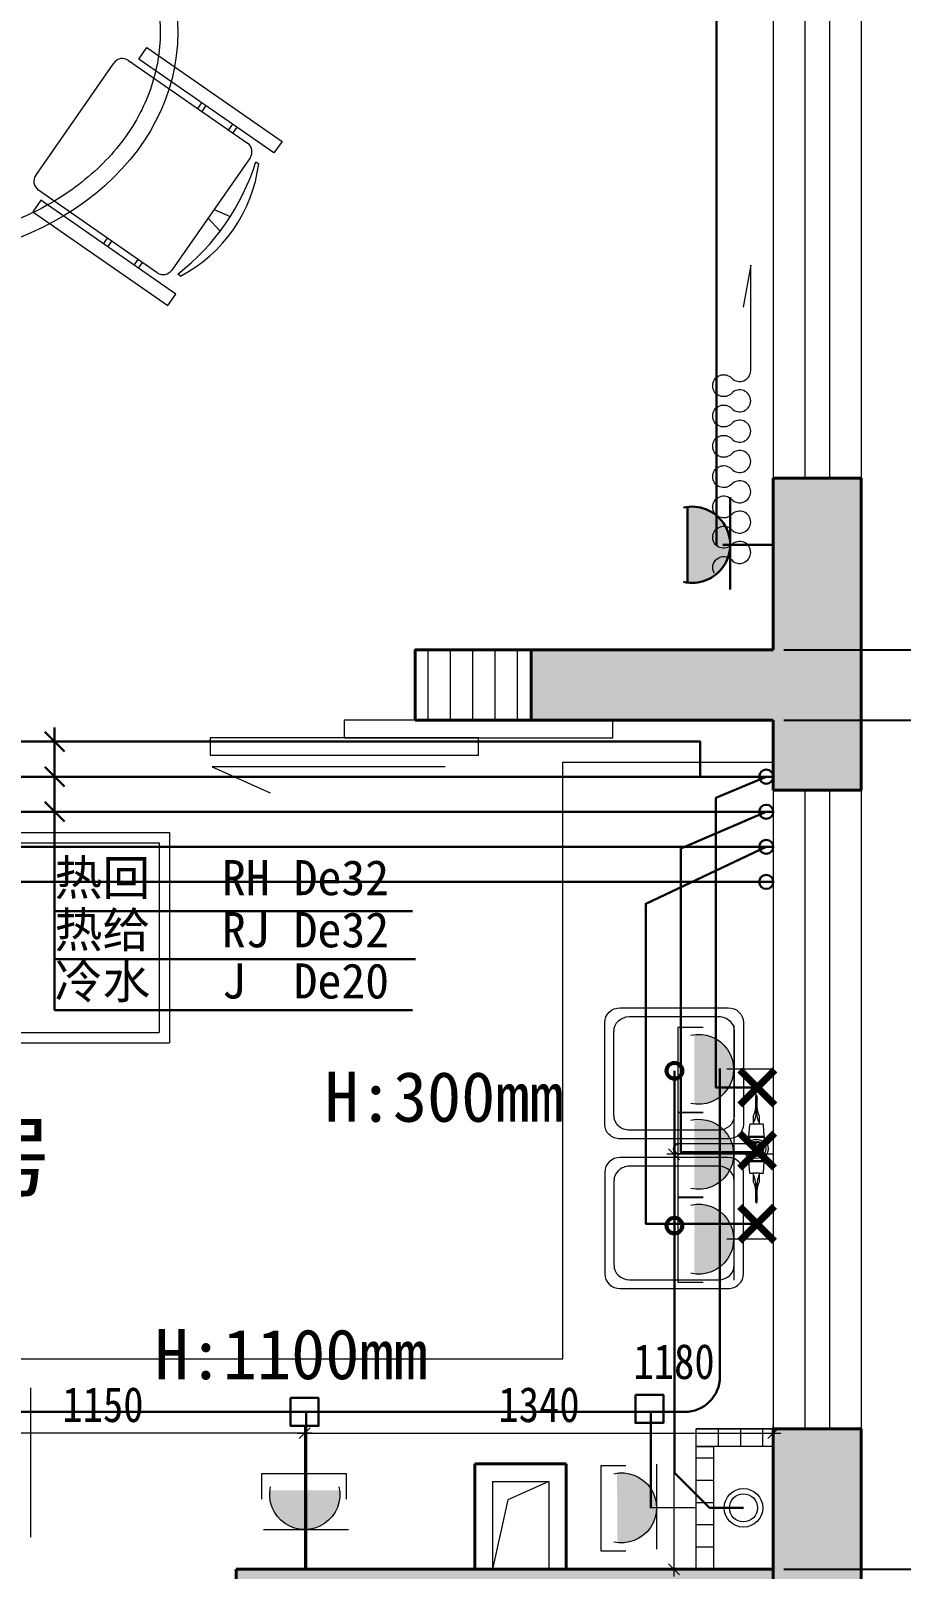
# Model space of a CAD drawing. Header units: millimetres. Extents: x -64529 to 3079702, y -28926 to 77119.
# Drawn here: x -19876 to -17396, y 4232 to 8616 of the extents above; entities that cross this region are included whole.
import ezdxf

# ---------------------------------------------------------------- set-up
doc = ezdxf.new("R2010")
doc.units = ezdxf.units.MM
doc.header["$LTSCALE"] = 10
doc.layers.get('0').update_dxf_attribs({"color": 255})
doc.layers.get('Defpoints').update_dxf_attribs({"color": 255})
for name, color, linetype, lineweight in [('1强弱电插座尺寸', 5, 'Continuous', 0), ('1强电插座布线图', 1, 'Continuous', 30), ('1强电插座布置图', 1, 'Continuous', 30), ('1排水布置图', 1, 'Continuous', 30), ('1浅浅', 251, 'Continuous', 20), ('1给水布置图', 4, 'Continuous', 30), ('1给水平面布置图', 4, 'Continuous', 13), ('图框', 255, 'Continuous', 0), ('标注', 250, 'Continuous', 0)]:
    doc.layers.add(name, color=color, linetype=linetype, lineweight=lineweight)
doc.styles.get("Standard").update_dxf_attribs({"font": ''})
doc.styles.add('夏建东', font='', dxfattribs={"width": 0.85})
doc.styles.add('宋体', font='', dxfattribs={"height": 2.5})
doc.styles.add('黑体', font='simhei.ttf', dxfattribs={"width": 0.7})
doc.styles.get('Standard').set_extended_font_data('SimSun')
doc.styles.get('夏建东').set_extended_font_data('SimSun')
doc.styles.get('宋体').set_extended_font_data('SimSun')
doc.dimstyles.new('CCD_DIM_30', dxfattribs={"dimscale": 30, "dimtxt": 4.5, "dimasz": 1, "dimexe": 1.5, "dimexo": 0.5, "dimgap": 0.6, "dimtad": 1, "dimdec": 0, "dimrnd": 5, "dimdsep": 46, "dimtxsty": '黑体', "dimblk": 'CCD_Dimension_Tick', "dimcen": 0.125, "dimclrd": 44, "dimclre": 44, "dimclrt": 50, "dimadec": 0, "dimazin": 0, "dimtfac": 1, "dimtdec": 0, "dimtix": 1, "dimtmove": 1, "dimatfit": 3, "dimldrblk": 'CCD_Leader_Dot', "dimfxl": 3, "dimfxlon": 1, "dimtvp": 1, "dimtolj": 1, "dimtzin": 0, "dimarcsym": 0})
doc.dimstyles.new('g', dxfattribs={"dimtxt": 100, "dimasz": 31, "dimexe": 21, "dimexo": 30, "dimgap": 31, "dimtad": 1, "dimtih": 1, "dimtoh": 1, "dimdec": 0, "dimrnd": 10, "dimdsep": 46, "dimtxsty": '夏建东', "dimblk": 'OBLIQUE', "dimcen": 2.5, "dimdle": 21, "dimclrd": 5, "dimclre": 5, "dimclrt": 5, "dimadec": 0, "dimazin": 0, "dimtfac": 1, "dimtdec": 0, "dimtmove": 2, "dimatfit": 3, "dimldrblk": 'DOT', "dimfxl": 300, "dimlwd": -1, "dimlwe": -1, "dimarcsym": 1})
doc.dimstyles.new('副本 外标注', dxfattribs={"dimtxt": 140, "dimasz": 60, "dimexe": 30, "dimexo": 30, "dimgap": 80, "dimtad": 1, "dimtoh": 1, "dimdec": 0, "dimtxsty": 'Standard', "dimblk": 'OBLIQUE', "dimcen": 2.5, "dimdle": 60, "dimclrd": 250, "dimclre": 250, "dimclrt": 44, "dimadec": 0, "dimazin": 0, "dimtfac": 1, "dimtdec": 0, "dimtix": 1, "dimtmove": 0, "dimatfit": 3, "dimldrblk": 'DOTSMALL', "dimfxl": 1, "dimtfill": 1, "dimarcsym": 0})

# ---------------------------------------------------------------- blocks, each defined once
blk = doc.blocks.new('热水')
at = {"layer": '图框', "color": 1, "lineweight": 0, "const_width": 40, "elevation": 5661.9}
for points in [[(228689.2, 195326.7), (228490.4, 195525.6)], [(228689.2, 195525.6), (228490.4, 195326.7)]]:
    blk.add_lwpolyline(points, dxfattribs=at)
blk = doc.blocks.new('冷水')
at = {"layer": '图框', "color": 4, "lineweight": 0, "const_width": 40, "elevation": 5661.9}
for points in [[(228130.8, 195325.4), (228329.7, 195524.3)], [(228329.7, 195325.4), (228130.8, 195524.3)]]:
    blk.add_lwpolyline(points, dxfattribs=at)
blk = doc.blocks.new('_Oblique')
at = {"color": 0, "linetype": 'ByBlock', "lineweight": -2}
blk.add_line((-0.5, -0.5), (0.5, 0.5), dxfattribs=at)
blk = doc.blocks.new('*D591')
at = {"layer": '1浅浅', "color": 250, "lineweight": -2, "transparency": 16777216}
for p, q in [((-15825.8, 2571.5), (-15825.8, 17421.5)), ((-16995.8, 17361.5), (-15795.8, 17361.5)), ((-17730, 2631.5), (-15795.8, 2631.5))]:
    blk.add_line(p, q, dxfattribs=at)
at = {"layer": 'Defpoints', "color": 0, "lineweight": 30, "transparency": 16777216}
for p in [(-17025.8, 17361.5), (-15825.8, 17361.5), (-17760, 2631.5)]:
    blk.add_point(p, dxfattribs=at)
at = {"layer": '1浅浅', "color": 250, "lineweight": -2, "transparency": 16777216, "xscale": 60, "yscale": 60, "zscale": 60}
for p, rotation in [((-15825.8, 17361.5), 90), ((-15825.8, 2631.5), 270)]:
    blk.add_blockref('_Oblique', p, dxfattribs=dict(at, rotation=rotation))
at = {"layer": '1浅浅', "color": 44, "transparency": 16777216, "insert": (-15975.8, 9996.5), "char_height": 140, "attachment_point": 5, "rotation": 90, "bg_fill": 3, "box_fill_scale": 1.1, "bg_fill_color": 256, "bg_fill_true_color": 13158600, "bg_fill_transparency": 3955916}
blk.add_mtext('14730', dxfattribs=at)
blk = doc.blocks.new('_DotSmall')
at = {"color": 0, "linetype": 'ByBlock', "const_width": 0.5}
blk.add_lwpolyline([(-0.0625, 0, 1), (0.0625, 0, 1)], format="xyb", close=True, dxfattribs=at)
blk = doc.blocks.new('*D640')
at = {"layer": '1浅浅', "color": 250, "lineweight": -2, "transparency": 16777216}
for p, q in [((-16275.8, 6851.5), (-16275.8, 6911.5)), ((-17730, 6851.5), (-16245.8, 6851.5)), ((-16275.8, 6851.5), (-16275.8, 6651.5)), ((-17730, 6651.5), (-16245.8, 6651.5)), ((-16275.8, 6651.5), (-16275.8, 6591.5))]:
    blk.add_line(p, q, dxfattribs=at)
at = {"layer": 'Defpoints', "color": 0, "lineweight": 30, "transparency": 16777216}
for p in [(-17760, 6851.5), (-17760, 6651.5), (-16275.8, 6651.5)]:
    blk.add_point(p, dxfattribs=at)
at = {"layer": '1浅浅', "color": 250, "lineweight": -2, "transparency": 16777216, "xscale": 60, "yscale": 60, "zscale": 60}
for p, rotation in [((-16275.8, 6851.5), 270), ((-16275.8, 6651.5), 90)]:
    blk.add_blockref('_Oblique', p, dxfattribs=dict(at, rotation=rotation))
at = {"layer": '1浅浅', "color": 44, "transparency": 16777216, "insert": (-16425.8, 6751.5), "char_height": 140, "attachment_point": 5, "rotation": 90, "bg_fill": 3, "box_fill_scale": 1.1, "bg_fill_color": 256, "bg_fill_true_color": 13158600, "bg_fill_transparency": 10813388}
blk.add_mtext('200', dxfattribs=at)
blk = doc.blocks.new('*D641')
at = {"layer": '1浅浅', "color": 250, "lineweight": -2, "transparency": 16777216}
for p, q in [((-16275.8, 4231.5), (-16275.8, 4291.5)), ((-17730, 4231.5), (-16245.8, 4231.5)), ((-16275.8, 4231.5), (-16275.8, 3981.5)), ((-17730, 3981.5), (-16245.8, 3981.5)), ((-16275.8, 3981.5), (-16275.8, 3921.5))]:
    blk.add_line(p, q, dxfattribs=at)
at = {"layer": 'Defpoints', "color": 0, "lineweight": 30, "transparency": 16777216}
for p in [(-17760, 4231.5), (-17760, 3981.5), (-16275.8, 3981.5)]:
    blk.add_point(p, dxfattribs=at)
at = {"layer": '1浅浅', "color": 250, "lineweight": -2, "transparency": 16777216, "xscale": 60, "yscale": 60, "zscale": 60}
for p, rotation in [((-16275.8, 4231.5), 270), ((-16275.8, 3981.5), 90)]:
    blk.add_blockref('_Oblique', p, dxfattribs=dict(at, rotation=rotation))
at = {"layer": '1浅浅', "color": 44, "transparency": 16777216, "insert": (-16425.8, 4106.5), "char_height": 140, "attachment_point": 5, "rotation": 90, "bg_fill": 3, "box_fill_scale": 1.1, "bg_fill_color": 256, "bg_fill_true_color": 13158600, "bg_fill_transparency": 16437992}
blk.add_mtext('250', dxfattribs=at)
blk = doc.blocks.new('20180505.12473001')
at = {"layer": '标注', "linetype": 'ByBlock'}
h = blk.add_hatch(color=1, dxfattribs=at)
edge = h.paths.add_edge_path()
edge.add_ellipse((212.8, 124.7), major_axis=(0, 99.8), ratio=1, start_angle=-6.9343, end_angle=186.9801, ccw=False)
edge.add_line((224.9, 223.7), (224.9, 25.6))
at = {"layer": '标注', "color": 1}
for p, q in [((112.7, 0, 0), (112.7, 242, 0)), ((0, 124.7, 0), (132.1, 124.7, 0))]:
    blk.add_line(p, q, dxfattribs=at)
at = {"layer": '标注', "color": 1, "elevation": 0}
blk.add_lwpolyline([(200, 5.4), (271.6, 5.4), (271.6, 247.6), (200, 247.6)], dxfattribs=at)
at = {"layer": '标注', "color": 1, "extrusion": (0, 0, -1)}
blk.add_ellipse((212.8, 124.7, 0), major_axis=(0, 99.8), ratio=1, start_param=2.918756, end_param=6.505223, dxfattribs=at)
blk = doc.blocks.new('CCD_Dimension_Tick')
at = {"color": 0, "linetype": 'ByBlock'}
for p, q in [((-1.09, 0), (0, 0)), ((0, 0), (1.09, 0))]:
    blk.add_line(p, q, dxfattribs=at)
at = {"color": 0, "linetype": 'Continuous', "const_width": 0.608}
blk.add_lwpolyline([(-0.61, -0.61), (0.61, 0.61)], dxfattribs=at)
blk = doc.blocks.new('*D701')
at = {"layer": '1浅浅', "color": 44, "lineweight": -2, "transparency": 16777216}
for p, q in [((260393.1, 6651.5), (260258.1, 6651.5)), ((260303.1, 6621.5), (260303.1, 5202.1)), ((260213.1, 5172.1), (260348.1, 5172.1))]:
    blk.add_line(p, q, dxfattribs=at)
at = {"layer": 'Defpoints', "color": 0, "lineweight": 30, "transparency": 16777216}
for p in [(260698, 6651.5), (-17760, 5172.1), (260303.1, 5172.1)]:
    blk.add_point(p, dxfattribs=at)
at = {"layer": '1浅浅', "color": 44, "lineweight": -2, "transparency": 16777216, "xscale": 30, "yscale": 30, "zscale": 30}
for p, rotation in [((260303.1, 6651.5), 90), ((260303.1, 5172.1), 270)]:
    blk.add_blockref('CCD_Dimension_Tick', p, dxfattribs=dict(at, rotation=rotation))
at = {"layer": '1浅浅', "color": 50, "transparency": 16777216, "insert": (260216.9, 5911.8), "char_height": 135, "attachment_point": 5, "rotation": 90, "style": '黑体'}
blk.add_mtext('\\A1;1480', dxfattribs=at)
blk = doc.blocks.new('CCD_Leader_Dot')
at = {"color": 0, "linetype": 'ByBlock'}
blk.add_line((-5, 0), (-10, 0), dxfattribs=at)
at = {"color": 0, "linetype": 'ByBlock', "const_width": 5}
blk.add_lwpolyline([(-2.5, 0, 1), (2.5, 0, 1)], format="xyb", close=True, dxfattribs=at)
blk = doc.blocks.new('*D702')
at = {"layer": '1强弱电插座尺寸', "color": 5, "transparency": 16777216}
for p, q in [((-19116, 4619.2), (-17739, 4619.2)), ((-19095, 4261.5), (-19095, 4640.2)), ((-17760, 4261.5), (-17760, 4640.2))]:
    blk.add_line(p, q, dxfattribs=at)
at = {"layer": 'Defpoints', "color": 0, "lineweight": 30, "transparency": 16777216}
for p in [(-17760, 4619.2), (-19095, 4231.5), (-17760, 4231.5)]:
    blk.add_point(p, dxfattribs=at)
at = {"layer": '1强弱电插座尺寸', "color": 5, "transparency": 16777216, "xscale": 31, "yscale": 31, "zscale": 31, "rotation": 180}
blk.add_blockref('_Oblique', (-19095, 4619.2), dxfattribs=at)
at = {"layer": '1强弱电插座尺寸', "color": 5, "transparency": 16777216, "xscale": 31, "yscale": 31, "zscale": 31}
blk.add_blockref('_Oblique', (-17760, 4619.2), dxfattribs=at)
at = {"layer": '1强弱电插座尺寸', "color": 5, "transparency": 16777216, "insert": (-18427.5, 4700.2), "char_height": 100, "attachment_point": 5, "style": '夏建东'}
blk.add_mtext('1340', dxfattribs=at)
blk = doc.blocks.new('_Dot')
at = {"color": 0, "linetype": 'ByBlock', "lineweight": -2}
blk.add_line((-0.5, 0), (-1, 0), dxfattribs=at)
at = {"color": 0, "linetype": 'ByBlock', "const_width": 0.5}
blk.add_lwpolyline([(-0.25, 0, 1), (0.25, 0, 1)], format="xyb", close=True, dxfattribs=at)
blk = doc.blocks.new('*D703')
at = {"layer": '1强弱电插座尺寸', "color": 5, "transparency": 16777216}
for p, q in [((-19074, 4619.2), (-20266, 4619.2)), ((-20245, 4261.5), (-20245, 4640.2)), ((-19095, 4261.5), (-19095, 4640.2))]:
    blk.add_line(p, q, dxfattribs=at)
at = {"layer": 'Defpoints', "color": 0, "lineweight": 30, "transparency": 16777216}
for p in [(-20245, 4619.2), (-20245, 4231.5), (-19095, 4231.5)]:
    blk.add_point(p, dxfattribs=at)
at = {"layer": '1强弱电插座尺寸', "color": 5, "transparency": 16777216, "xscale": 31, "yscale": 31, "zscale": 31, "rotation": 180}
blk.add_blockref('_Oblique', (-20245, 4619.2), dxfattribs=at)
at = {"layer": '1强弱电插座尺寸', "color": 5, "transparency": 16777216, "xscale": 31, "yscale": 31, "zscale": 31}
blk.add_blockref('_Oblique', (-19095, 4619.2), dxfattribs=at)
at = {"layer": '1强弱电插座尺寸', "color": 5, "transparency": 16777216, "insert": (-19670, 4700.2), "char_height": 100, "attachment_point": 5, "style": '夏建东'}
blk.add_mtext('1150', dxfattribs=at)
blk = doc.blocks.new('*D796')
at = {"layer": '1强弱电插座尺寸', "color": 5, "transparency": 16777216}
for p, q in [((-17790, 5414.3), (-18063.7, 5414.3)), ((-18042.7, 5435.3), (-18042.7, 4903.9)), ((-18042.7, 4210.5), (-18042.7, 4741.9)), ((-17790, 4231.5), (-18063.7, 4231.5))]:
    blk.add_line(p, q, dxfattribs=at)
at = {"layer": 'Defpoints', "color": 0, "linetype": 'Continuous', "lineweight": 30, "transparency": 16777216}
for p in [(-17760, 5414.3), (-18042.7, 4231.5), (-17760, 4231.5)]:
    blk.add_point(p, dxfattribs=at)
at = {"layer": '1强弱电插座尺寸', "color": 5, "linetype": 'Continuous', "transparency": 16777216, "xscale": 31, "yscale": 31, "zscale": 31}
for p, rotation in [((-18042.7, 5414.3), 90), ((-18042.7, 4231.5), 270)]:
    blk.add_blockref('_Oblique', p, dxfattribs=dict(at, rotation=rotation))
at = {"layer": '1强弱电插座尺寸', "color": 5, "linetype": 'Continuous', "lineweight": 30, "transparency": 16777216, "insert": (-18042.7, 4822.9), "char_height": 100, "attachment_point": 5, "style": '夏建东'}
blk.add_mtext('1180', dxfattribs=at)
blk = doc.blocks.new('fhrhrthrthr')
at = {"layer": '1强电插座布置图', "linetype": 'ByBlock'}
h = blk.add_hatch(color=1, dxfattribs=at)
edge = h.paths.add_edge_path()
edge.add_ellipse((202250.2, 8955.8), major_axis=(-76.8, -76.8), ratio=1, start_angle=308.0428, end_angle=501.9572, ccw=False)
edge.add_line((202142.4, 8969), (202358, 8969))
at = {"layer": '1强电插座布置图', "color": 1}
for p, q in [((202142.4, 8969), (202358, 8969)), ((202250.2, 8724.2), (202250.2, 8868)), ((202114.5, 8846.9), (202377.9, 8846.9)), ((202204.9, 8857.1), (202204.9, 8857.1))]:
    blk.add_line(p, q, dxfattribs=at)
blk.add_ellipse((202250.2, 8955.8), major_axis=(0, 108.6), ratio=1, start_param=1.348329, end_param=4.934795, dxfattribs=at)

msp = doc.modelspace()

# ---------------------------------------------------------------- hatches: boundary and pattern name
at = {"layer": '1浅浅'}
h = msp.add_hatch(color=251, dxfattribs=at)
h.dxf.hatch_style = 1
h.paths.add_polyline_path([(-17510, 7341.5), (-17760, 7341.5), (-17760, 6851.5), (-18450, 6851.5), (-18450, 6651.5), (-17760, 6651.5), (-17760, 6461.5), (-17760, 6451.5), (-17510, 6451.5), (-17510, 6461.5)])
at = {"layer": '1浅浅', "lineweight": 0}
h = msp.add_hatch(dxfattribs=at)
h.set_pattern_fill('ANSI31', color=251, scale=20, angle=45, style=0)
h.set_pattern_definition([(90, (-278458.03, 34777.494), (-63.5, 0), [])])
h.paths.add_polyline_path([(-18780, 6651.5), (-18450, 6651.5), (-18450, 6851.5), (-18780, 6851.5)])
at = {"layer": '1浅浅'}
h = msp.add_hatch(color=251, dxfattribs=at)
h.dxf.hatch_style = 1
h.paths.add_polyline_path([(-22500, 6651.5), (-22700, 6651.5), (-22700, 4111.5), (-22500, 4111.5)])
h.paths.add_polyline_path([(-19040, 2631.5), (-19040, 2701.5), (-19290, 2701.5), (-19290, 2561.5), (-22500, 2561.5), (-22500, 4111.5), (-23500, 4111.5), (-23500, 3861.5), (-22750, 3861.5), (-22750, 2311.5), (-19040, 2311.5)])
h.paths.add_polyline_path([(-17510, 2631.5), (-17760, 2631.5), (-19040, 2631.5), (-19040, 2381.5), (-17510, 2381.5)])
h.paths.add_polyline_path([(-17510, 4631.5), (-17760, 4631.5), (-17760, 4231.5), (-19290, 4231.5), (-19290, 4081.5), (-19290, 3911.5), (-19040, 3911.5), (-19040, 3981.5), (-17510, 3981.5)])
at = {"layer": '1浅浅', "lineweight": 0}
h = msp.add_hatch(dxfattribs=at)
h.set_pattern_fill('ANSI31', color=251, scale=20, angle=135, style=0)
h.set_pattern_definition([(180, (-17980, 4231.55), (-7e-15, -63.5), [])])
h.paths.add_polyline_path([(-17980, 4581.5), (-17930, 4581.5), (-17930, 4231.5), (-17980, 4231.5)])

# ---------------------------------------------------------------- linework, layer by layer
at = {"layer": '1强电插座布线图', "color": 2, "linetype": 'Continuous', "lineweight": 30}
for points in [[(-26948, 12511.5), (-26948, 12287.7, 0.414214), (-26848, 12187.7), (-25733.8, 12187.7, -0.414214), (-25633.8, 12087.7), (-25633.8, 8109.9, 0.414214), (-25533.8, 8009.9), (-22286.3, 8009.9, -0.414214), (-22186.3, 7909.9), (-22186.3, 4779.9, 0.414214), (-22086.3, 4679.9), (-18012.3, 4679.9, 0.414214), (-17912.3, 4779.9), (-17912.3, 5658.3)], [(-26848, 12511.5), (-26848, 12387.7, 0.414214), (-26748, 12287.7), (-25633.8, 12287.7, -0.414214), (-25533.8, 12187.7), (-25533.8, 10340.6, 0.414214), (-25433.8, 10240.6), (-18021.9, 10240.6, -0.414214), (-17921.9, 10140.6), (-17921.9, 7149.3)]]:
    msp.add_lwpolyline(points, format="xyb", dxfattribs=at)
for points in [[(-19135.5, 4719.9), (-19055.5, 4719.9), (-19055.5, 4639.9), (-19135.5, 4639.9)], [(-18152.9, 4728.5), (-18072.9, 4728.5), (-18072.9, 4648.5), (-18152.9, 4648.5)]]:
    msp.add_lwpolyline(points, close=True, dxfattribs=at)
for points in [[(-19091.3, 4231.5), (-19091.3, 4679.9)], [(-18108.7, 4406.5), (-18108.7, 4679.9)]]:
    msp.add_lwpolyline(points, dxfattribs=at)
at = {"layer": '1排水布置图', "linetype": 'Continuous', "lineweight": 30}
msp.add_lwpolyline([(-18041.7, 5652.2), (-18041.7, 4506.5), (-17941.7, 4406.5), (-17845, 4406.5)], dxfattribs=at)
for centre, radius in [((-18041.7, 5652.2), 25), ((-18041.7, 5652.2), 20), ((-18041.7, 5210.9), 25), ((-18041.7, 5210.9), 20)]:
    msp.add_circle(centre, radius, dxfattribs=at)
at = {"layer": '1浅浅', "color": 251, "lineweight": 15}
for p, q in [((-17760, 9871.5), (-17760, 7341.5)), ((-17510, 9871.5), (-17510, 7341.5)), ((-17760, 6451.5), (-17760, 4631.5)), ((-17510, 6451.5), (-17510, 4631.5))]:
    msp.add_line(p, q, dxfattribs=at)
at = {"layer": '1浅浅', "color": 251, "lineweight": 0}
for p, q in [((-17670, 9871.5), (-17670, 7341.5)), ((-17600, 9871.5), (-17600, 7341.5)), ((-17670, 6451.5), (-17670, 4631.5)), ((-17600, 6451.5), (-17600, 4631.5))]:
    msp.add_line(p, q, dxfattribs=at)
at = {"layer": '1浅浅', "color": 251, "ltscale": 0.05}
for p, q in [((-19567.4, 8535.5), (-19544.6, 8568.4)), ((-19544.6, 8568.4), (-19159.8, 8300.9)), ((-19861.6, 8204.2), (-19639, 8524.4)), ((-19597.2, 8531.9), (-19258.3, 8296.3)), ((-19182.7, 8268), (-19567.4, 8535.5)), ((-19388.9, 8411.4), (-19400.3, 8395)), ((-19376.5, 8402.9), (-19388, 8386.4)), ((-19301, 8350.3), (-19312.4, 8333.9)), ((-19288.6, 8341.7), (-19300.1, 8325.3)), ((-19159.8, 8300.9), (-19182.7, 8268)), ((-19250.8, 8254.5), (-19473.4, 7934.3)), ((-19234.4, 8243.1), (-19226.2, 8237.4)), ((-19515.2, 7926.8), (-19854.1, 8162.4)), ((-19847.1, 8133.2), (-19869.9, 8100.4)), ((-19462.4, 7865.7), (-19847.1, 8133.2)), ((-19869.9, 8100.4), (-19485.2, 7832.9)), ((-19370.7, 8082.1), (-19335.7, 8045.6)), ((-19353.5, 8106.7), (-19307.2, 8086.7)), ((-19668.6, 8009.1), (-19657.2, 8025.5)), ((-19656.3, 8000.5), (-19644.8, 8017)), ((-19580.7, 7948), (-19569.3, 7964.4)), ((-19568.4, 7939.4), (-19556.9, 7955.8)), ((-19448.8, 7917.2), (-19457, 7922.9)), ((-19485.2, 7832.9), (-19462.4, 7865.7)), ((-18360, 4831.5), (-18360, 6531.5)), ((-18360, 6531.5), (-17760, 6531.5)), ((-20780, 6331.5), (-19480, 6331.5)), ((-19480, 6331.5), (-19480, 5731.5)), ((-20750, 6301.5), (-19510, 6301.5)), ((-19510, 6301.5), (-19510, 5761.5)), ((-18240.3, 5499.6), (-18240.3, 5790.1)), ((-18196.4, 5831.5), (-17888.8, 5831.5)), ((-18170, 5806.7), (-17915.2, 5806.7)), ((-17844.9, 5790.1), (-17844.9, 5499.6)), ((-20750, 5761.5), (-19510, 5761.5)), ((-18214, 5524.5), (-18214, 5765.2)), ((-17871.3, 5765.2), (-17871.5, 5520.6)), ((-20780, 5731.5), (-19480, 5731.5)), ((-17915.2, 5483), (-18170, 5483)), ((-17799.3, 5499.8), (-17817.5, 5499.8)), ((-17831.2, 5463.2), (-17785.5, 5463.2)), ((-17831.2, 5463.2), (-17785.5, 5463.2)), ((-17829.7, 5466.2), (-17787, 5466.2)), ((-17829.7, 5466.2), (-17787, 5466.2)), ((-17831.2, 5396.6), (-17785.5, 5396.6)), ((-17829.7, 5393.5), (-17787, 5393.5)), ((-18240.3, 5363.5), (-18240.3, 5073)), ((-17915.2, 5380.1), (-18170, 5380.1)), ((-17844.9, 5073), (-17844.9, 5363.5)), ((-17799.3, 5360), (-17817.5, 5360)), ((-18214, 5338.6), (-18214, 5097.9)), ((-17871.3, 5097.9), (-17871.3, 5338.6)), ((-18170, 5056.4), (-17915.2, 5056.4)), ((-18196.4, 5031.5), (-17888.8, 5031.5)), ((-20818.3, 4831.5), (-18360, 4831.5)), ((-19875.6, 4322.6), (-19875.6, 4748.7))]:
    msp.add_line(p, q, dxfattribs=at)
at = {"layer": '1浅浅', "color": 251, "lineweight": 40}
for p, q in [((-17760, 7341.5), (-17510, 7341.5)), ((-17760, 7341.5), (-17760, 6851.5)), ((-17510, 7341.5), (-17510, 6461.5)), ((-18450, 6851.5), (-17760, 6851.5)), ((-18450, 6851.5), (-18450, 6651.5)), ((-18450, 6651.5), (-17760, 6651.5)), ((-17760, 6651.5), (-17760, 6461.5)), ((-17760, 6451.5), (-17760, 6461.5)), ((-17760, 6451.5), (-17510, 6451.5)), ((-17510, 6451.5), (-17510, 6461.5)), ((-17760, 4631.5), (-17510, 4631.5)), ((-17760, 3981.5), (-17760, 4631.5)), ((-17510, 3981.5), (-17510, 4631.5)), ((-18610, 4531.5), (-18350, 4531.5)), ((-18610, 4531.5), (-18610, 4231.5)), ((-18350, 4531.5), (-18350, 4231.5)), ((-19290, 4231.5), (-17760, 4231.5)), ((-19290, 4231.5), (-19290, 3911.5))]:
    msp.add_line(p, q, dxfattribs=at)
at = {"layer": '1浅浅', "color": 251}
msp.add_line((-17930, 4581.5), (-17930, 4231.5), dxfattribs=at)
at = {"layer": '1浅浅', "color": 251, "lineweight": 20}
for p, q in [((-18560, 4481.5), (-18400, 4481.5)), ((-18560, 4481.5), (-18560, 4231.5)), ((-18400, 4481.5), (-18400, 4231.5))]:
    msp.add_line(p, q, dxfattribs=at)
at = {"layer": '1浅浅', "color": 251, "ltscale": 0.1}
for p, q in [((-18400, 4481.5), (-18516.2, 4429.6)), ((-18516.2, 4429.6), (-18560, 4231.5))]:
    msp.add_line(p, q, dxfattribs=at)
at = {"layer": '1浅浅', "color": 251, "ltscale": 0.5}
msp.add_lwpolyline([(-17928.2, 7070.5, -0.892379), (-17878.5, 7108, 2.5), (-17878.5, 7151.2, -2.5), (-17878.5, 7194.4, 0.677033), (-17824.5, 7216, 0.677033), (-17878.5, 7237.6, -2.5), (-17878.5, 7280.8, 2.5), (-17878.5, 7324, -2.5), (-17878.5, 7367.2, 2.5), (-17878.5, 7410.4, -2.5), (-17878.5, 7453.6, 2.5), (-17878.5, 7496.8, -2.5), (-17878.5, 7540, 2.5), (-17878.5, 7583.2, -2.5), (-17878.5, 7626.4, 0.677033), (-17824.5, 7648), (-17824.5, 7948.3), (-17846.3, 7828.6)], format="xyb", dxfattribs=at)
at = {"layer": '1浅浅', "color": 251, "lineweight": 40}
msp.add_lwpolyline([(-18780, 6651.5), (-18450, 6651.5), (-18450, 6851.5), (-18780, 6851.5)], close=True, dxfattribs=at)
at = {"layer": '1浅浅', "color": 251, "lineweight": 15}
for points in [[(-18982.5, 6601.5), (-18217.5, 6601.5), (-18217.5, 6651.5), (-18982.5, 6651.5)], [(-19365, 6551.5), (-18600, 6551.5), (-18600, 6601.5), (-19365, 6601.5)]]:
    msp.add_lwpolyline(points, close=True, dxfattribs=at)
at = {"layer": '1浅浅', "color": 251, "ltscale": 0.5}
msp.add_lwpolyline([(-18694.7, 6518.7), (-19359.1, 6518.7), (-19193.7, 6444.1)], dxfattribs=at)
at = {"layer": '1浅浅', "color": 251, "ltscale": 0.05}
for points in [[(-17809.9, 5582.4), (-17809.9, 5529.9, -0.044747), (-17810.8, 5523.2, -0.005211), (-17813.4, 5511.1, -0.255199), (-17817.4, 5504.6)], [(-17799.3, 5504.6, -0.255199), (-17803.3, 5511.1, -0.005211), (-17805.8, 5523.2, -0.044747), (-17806.8, 5529.9), (-17806.8, 5582.4)], [(-18026.2, 5443.6), (-18027.6, 5443.6, 1.092181), (-18027.6, 5416.2), (-18026.2, 5416.2)], [(-17839.7, 5443.6), (-17831.3, 5443.6, -0.001876), (-17831.2, 5443.8), (-17831.2, 5455.4)], [(-17831.3, 5416.2), (-17820.4, 5416.2), (-17808.3, 5416.2, 1), (-17808.3, 5443.6), (-17820.4, 5443.6), (-17831.3, 5443.6)], [(-17839.7, 5416.2), (-17831.3, 5416.2, 0.001876), (-17831.2, 5416), (-17831.2, 5404.4)], [(-17809.9, 5277.3), (-17809.9, 5329.9, 0.044747), (-17810.8, 5336.6, 0.005211), (-17813.4, 5348.6, 0.255199), (-17817.4, 5355.1)], [(-17799.3, 5355.1, 0.255199), (-17803.3, 5348.6, 0.005211), (-17805.8, 5336.6, 0.044747), (-17806.8, 5329.9), (-17806.8, 5277.3)]]:
    msp.add_lwpolyline(points, format="xyb", dxfattribs=at)
for points in [[(-17888.8, 5458.1), (-18196.4, 5458.1)], [(-17888.8, 5405), (-18196.4, 5405)]]:
    msp.add_lwpolyline(points, dxfattribs=at)
at = {"layer": '1浅浅', "color": 251}
msp.add_lwpolyline([(-17980, 4581.5), (-17930, 4581.5), (-17930, 4231.5), (-17980, 4231.5)], close=True, dxfattribs=at)
for radius in [55, 40]:
    msp.add_circle((-17845, 4406.5), radius, dxfattribs=at)
at = {"layer": '1浅浅', "color": 251, "ltscale": 0.05}
for centre, radius, start, end in [((-19614.3, 8507.3), 30, 55.1899, 145.1899), ((-19275.4, 8271.6), 30, 325.1899, 55.1899), ((-19837, 8187.1), 30, 145.1899, 235.1899), ((-19853.7, 8436.2), 648.7, 307.6976, 342.6822), ((-19645.3, 8291.3), 422.6, 297.7105, 352.6693), ((-19498.1, 7951.4), 30, 235.1899, 325.1899), ((-17808.3, 5429.9), 26.8, 31.2796, 148.7204), ((-17808.3, 5429.9), 21.4, 220.0052, 139.9948), ((-17808.3, 5429.9), 18.3, 228.5904, 131.4096), ((-17808.3, 5429.9), 26.8, 211.2796, 328.7204)]:
    msp.add_arc(centre, radius, start, end, dxfattribs=at)
for centre, major_axis, ratio in [((-20257, 8611.5), (-800, 0), 0.8125), ((-18041.7, 5210.9), (-19.8, 0), 0.944444)]:
    msp.add_ellipse(centre, major_axis=major_axis, ratio=ratio, dxfattribs=at)
at = {"layer": '1浅浅', "color": 251, "ltscale": 0.05, "extrusion": (0, 0, -1)}
for centre, major_axis, start_param, end_param in [((-18196.4, 5790.1), (-43.9, 0), 0, 1.570796), ((-18170, 5765.2), (-43.9, 0), 0, 1.570796), ((-17915.2, 5765.2), (-43.9, 0), 1.570796, 3.141593), ((-17888.8, 5790.1), (43.9, 0), -1.570796, 0), ((-18041.7, 5652.2), (19.8, 0), 3.141593, 9.424778), ((-18196.4, 5499.6), (43.9, 0), 1.570796, 3.141593), ((-18170, 5524.5), (43.9, 0), 1.570796, 3.141593), ((-17915.2, 5524.5), (43.9, 0), 0.092775, 1.570796), ((-17888.8, 5499.6), (43.9, 0), 0, 1.570796)]:
    msp.add_ellipse(centre, major_axis=major_axis, ratio=0.944444, start_param=start_param, end_param=end_param, dxfattribs=at)
msp.add_ellipse((-18041.7, 5652.2), major_axis=(-22, 0), ratio=0.944444, dxfattribs=at)
at = {"layer": '1浅浅', "color": 251, "ltscale": 0.05}
for centre, major_axis, start_param, end_param in [((-18196.4, 5363.5), (-43.9, 0), -1.570796, 0), ((-17888.8, 5363.5), (-43.9, 0), 3.141593, 4.712389), ((-18170, 5338.6), (43.9, 0), 1.570796, 3.141593), ((-17915.2, 5338.6), (-43.9, 0), 3.141593, 4.712389), ((-18041.7, 5210.9), (22, 0), 3.141593, 9.424778), ((-18170, 5097.9), (43.9, 0), 3.141593, 4.712389), ((-17915.2, 5097.9), (43.9, 0), 4.712389, 6.283185), ((-18196.4, 5073), (43.9, 0), 3.141593, 4.712389), ((-17888.8, 5073), (-43.9, 0), 1.570796, 3.141593)]:
    msp.add_ellipse(centre, major_axis=major_axis, ratio=0.944444, start_param=start_param, end_param=end_param, dxfattribs=at)
msp.add_open_spline([(-21007, 8611.5), (-21007, 8595.2), (-21006.2, 8578.8), (-21001.7, 8535.3), (-20996.6, 8508.3), (-20981.7, 8454.9), (-20972, 8428.6), (-20948, 8377.1), (-20933.8, 8352), (-20901.1, 8303.3), (-20882.6, 8279.9), (-20841.6, 8235.1), (-20819.2, 8213.8), (-20770.6, 8173.8), (-20744.6, 8155.1), (-20689.4, 8120.8), (-20660.2, 8105.1), (-20599.4, 8077.2), (-20567.8, 8064.9), (-20502.6, 8044), (-20469, 8035.4), (-20400.7, 8022), (-20366, 8017.3), (-20296, 8011.7), (-20260.7, 8010.9), (-20190.4, 8013.3), (-20155.4, 8016.4), (-20086.2, 8026.7), (-20052.1, 8033.8), (-19985.5, 8051.7), (-19953, 8062.5), (-19890.3, 8087.6), (-19860, 8102), (-19802.4, 8133.8), (-19775.1, 8151.3), (-19723.7, 8189.1), (-19699.7, 8209.4), (-19655.6, 8252.4), (-19635.5, 8275), (-19599.4, 8322.2), (-19583.4, 8346.7), (-19555.8, 8397.2), (-19544.3, 8423.1), (-19525.7, 8475.8), (-19518.7, 8502.6), (-19509.4, 8556.7), (-19507, 8584), (-19507, 8638.5), (-19509.3, 8665.7), (-19518.6, 8719.8), (-19525.5, 8746.7), (-19544, 8799.4), (-19555.5, 8825.3), (-19583, 8875.8), (-19599, 8900.3), (-19635, 8947.5), (-19655.1, 8970.2), (-19699.2, 9013.2), (-19723.1, 9033.5), (-19774.4, 9071.4), (-19801.8, 9088.9), (-19859.3, 9120.8), (-19889.5, 9135.1), (-19952.2, 9160.3), (-19984.7, 9171.2), (-20051.3, 9189.2), (-20085.4, 9196.3), (-20154.5, 9206.6), (-20189.6, 9209.8), (-20259.9, 9212.2), (-20295.1, 9211.4), (-20365.1, 9205.9), (-20399.9, 9201.2), (-20468.2, 9187.9), (-20501.8, 9179.3), (-20567, 9158.5), (-20598.7, 9146.2), (-20659.5, 9118.4), (-20688.7, 9102.7), (-20743.9, 9068.4), (-20770, 9049.8), (-20818.6, 9009.8), (-20841.1, 8988.5), (-20882.1, 8943.8), (-20900.7, 8920.3), (-20933.5, 8871.7), (-20947.7, 8846.6), (-20971.7, 8795.1), (-20981.5, 8768.8), (-20996.4, 8715.4), (-21001.6, 8688.4), (-21006.1, 8644.7), (-21007, 8628.1), (-21007, 8611.5)], degree=3, knots=[0, 0, 0, 0, 0.083384, 0.083384, 0.222368, 0.222368, 0.361352, 0.361352, 0.500337, 0.500337, 0.639321, 0.639321, 0.778305, 0.778305, 0.917289, 0.917289, 1.056274, 1.056274, 1.195258, 1.195258, 1.334242, 1.334242, 1.473226, 1.473226, 1.612211, 1.612211, 1.751195, 1.751195, 1.890179, 1.890179, 2.029163, 2.029163, 2.168148, 2.168148, 2.307132, 2.307132, 2.446116, 2.446116, 2.5851, 2.5851, 2.724085, 2.724085, 2.863069, 2.863069, 3.002053, 3.002053, 3.141037, 3.141037, 3.280022, 3.280022, 3.419006, 3.419006, 3.55799, 3.55799, 3.696975, 3.696975, 3.835959, 3.835959, 3.974943, 3.974943, 4.113927, 4.113927, 4.252912, 4.252912, 4.391896, 4.391896, 4.53088, 4.53088, 4.669864, 4.669864, 4.808849, 4.808849, 4.947833, 4.947833, 5.086817, 5.086817, 5.225801, 5.225801, 5.364786, 5.364786, 5.50377, 5.50377, 5.642754, 5.642754, 5.781738, 5.781738, 5.920723, 5.920723, 6.059707, 6.059707, 6.198691, 6.198691, 6.283185, 6.283185, 6.283185, 6.283185], dxfattribs=at)
at = {"layer": '1浅浅', "color": 251, "lineweight": 0}
for p in [(-18550, 6651.5), (-19365, 6593.3)]:
    msp.add_point(p, dxfattribs=at)
at = {"layer": '1给水平面布置图', "linetype": 'Continuous', "lineweight": 30}
for p, q in [((-19836, 6618.6), (-19779.6, 6562.2)), ((-19836, 6518.6), (-19779.6, 6462.2)), ((-19836, 6418.6), (-19779.6, 6362.2))]:
    msp.add_line(p, q, dxfattribs=at)
at = {"layer": '1给水平面布置图', "color": 1, "linetype": 'Continuous', "lineweight": 30}
for points in [[(-19668.4, 2598.5), (-19668.4, 3339.5), (-21485.9, 3339.5), (-21485.9, 6490.4), (-17968.2, 6490.4), (-17968.2, 6590.4), (-21485.9, 6590.4), (-21485.9, 7415.4), (-22350.7, 7415.4), (-22350.7, 15686.1), (-27453.4, 15686.1), (-27453.4, 17010.2), (-27553.4, 17010.2), (-27553.4, 15586.1), (-22450.7, 15586.1), (-22450.7, 7415.4), (-28505.7, 7415.4), (-28505.7, 3208.6), (-29825.7, 3208.6), (-29825.7, 3108.6), (-28405.7, 3108.6), (-28405.7, 7315.4)], [(-17760, 6490.4), (-17968.2, 6490.4)], [(-17805.5, 5604.4), (-17923.3, 5604.4), (-17923.3, 6430.5), (-17780, 6490.4)]]:
    msp.add_lwpolyline(points, dxfattribs=at)
at = {"layer": '1给水平面布置图', "linetype": 'Continuous', "lineweight": 30}
for points in [[(-17760, 6290.4), (-21285.9, 6290.4), (-21285.9, 7615.4), (-28705.7, 7615.4), (-28705.7, 4788.3), (-28029.7, 4788.3)], [(-19807.8, 5824.6), (-19807.8, 6630.1)], [(-17760, 6390.4), (-21385.9, 6390.4)], [(-17806.2, 5420), (-17806.2, 5420), (-18023.3, 5420), (-18023.3, 6285.6), (-17780, 6390.4)], [(-17806.2, 5216), (-18123.3, 5216), (-18123.3, 6128.1), (-17780, 6290.4)], [(-19468.4, 2598.5), (-19468.4, 3539.5), (-21285.9, 3539.5), (-21285.9, 6190.4), (-17760, 6190.4)]]:
    msp.add_lwpolyline(points, dxfattribs=at)
at = {"layer": '1给水平面布置图', "color": 4, "lineweight": 30}
for points in [[(-19807.8, 6106.9), (-18787.7, 6106.9)], [(-19807.8, 5970.4), (-18779.2, 5970.4)], [(-19807.8, 5824.6), (-18787.7, 5824.6)]]:
    msp.add_lwpolyline(points, dxfattribs=at)
at = {"layer": '1给水平面布置图', "color": 1, "linetype": 'Continuous', "lineweight": 30}
msp.add_circle((-17780, 6490.4), 20, dxfattribs=at)
at = {"layer": '1给水平面布置图', "linetype": 'Continuous', "lineweight": 30}
msp.add_circle((-17780, 6390.4), 20, dxfattribs=at)

# ---------------------------------------------------------------- block references
at = {"layer": '1强电插座布置图', "color": 255}
for p, rotation in [((-17980, 4531.2, 0), 180), ((-18970.3, 4231.5, 0), 90)]:
    msp.add_blockref('20180505.12473001', p, dxfattribs=dict(at, rotation=rotation))
at = {"layer": '1给水布置图', "color": 7, "xscale": -0.5, "yscale": 0.5, "zscale": 0.5, "rotation": 270}
for name, p in [('热水', (-115518.6, -108690.5, -2830.9)), ('冷水', (-115518.6, -108690.5, -2830.9)), ('冷水', (-115518.6, -108899.1, -2830.9))]:
    msp.add_blockref(name, p, dxfattribs=at)

# ---------------------------------------------------------------- texts
at = {"layer": '1强弱电插座尺寸', "color": 5, "char_height": 142.88, "width": 2002.012, "attachment_point": 1}
for s, insert in [('H:300mm', (-19038.2, 5649.7, 0)), ('H:1100mm', (-19522.6, 4916, 0))]:
    msp.add_mtext(s, dxfattribs=dict(at, insert=insert))
at = {"layer": '1浅浅', "color": 251, "lineweight": 5, "style": '宋体'}
msp.add_text('厨房', height=200, dxfattribs=at).set_placement((-20359.5, 5312.9))
at = {"layer": '1给水平面布置图', "color": 4, "lineweight": 30, "char_height": 100, "attachment_point": 1}
for s, insert in [('{\\C1;热回   RH De32}', (-19807.8, 6252.7)), ('{\\C1;热给   RJ De32}', (-19807.8, 6104)), ('{\\C256;冷水 }  J  De20', (-19807.8, 5958.2))]:
    msp.add_mtext(s, dxfattribs=dict(at, insert=insert))

# ---------------------------------------------------------------- dimensions: what is measured, and where the dimension line sits
at = {"layer": '1强弱电插座尺寸', "color": 5}
dim = msp.add_linear_dim(base=(-20245, 4619.2), p1=(-19095, 4231.5), p2=(-20245, 4231.5), dimstyle='g', dxfattribs=at)
dim.commit()
dim.dimension.update_dxf_attribs({"geometry": '*D703', "text_midpoint": (-19670, 4700.2)})

# ---------------------------------------------------------------- next in the draw order: dimensions: what is measured, and where the dimension line sits
at = {"layer": '1浅浅', "color": 251}
dim = msp.add_linear_dim(base=(-15825.8, 17361.5), p1=(-17760, 2631.5), p2=(-17025.8, 17361.5), angle=270, dimstyle='副本 外标注', dxfattribs=at)
dim.commit()
dim.dimension.update_dxf_attribs({"geometry": '*D591', "text_midpoint": (-15975.8, 9996.5)})

# ---------------------------------------------------------------- next in the draw order: hatches: boundary and pattern name
at = {"layer": '1浅浅', "lineweight": 0}
h = msp.add_hatch(dxfattribs=at)
h.set_pattern_fill('ANSI31', color=251, scale=20, angle=45, style=0)
h.set_pattern_definition([(90, (-17980, 4581.55), (-63.5, 0), [])])
h.paths.add_polyline_path([(-17980, 4631.5), (-17760, 4631.5), (-17760, 4581.5), (-17980, 4581.5)])

# ---------------------------------------------------------------- next in the draw order: linework, layer by layer
at = {"layer": '1浅浅', "color": 251}
for p, q in [((-17760, 4631.5), (-17980, 4631.5)), ((-17760, 4581.5), (-17980, 4581.5))]:
    msp.add_line(p, q, dxfattribs=at)
at = {"layer": '1浅浅', "color": 251, "ltscale": 0.05}
msp.add_lwpolyline([(-17839.7, 5443.6), (-18026.2, 5443.6, 0.164418), (-18032.1, 5445.1, 0.849314), (-18032.1, 5414.6, 0.164418), (-18026.2, 5416.2), (-17839.7, 5416.2, 0.107035), (-17831.2, 5404.4), (-17831.2, 5396.6), (-17829.7, 5393.5), (-17831, 5393.5), (-17827.4, 5361.4, 0.392238), (-17825.9, 5360), (-17817.5, 5360), (-17817.5, 5336, -0.095415), (-17810.5, 5311.1, -0.01788), (-17810.8, 5292.2, 0.110831), (-17809.9, 5277.3, 0.841313), (-17806.8, 5277.3, 0.110831), (-17805.9, 5292.2, -0.01788), (-17806.2, 5311.1, -0.091516), (-17799.3, 5336), (-17799.3, 5360), (-17789.4, 5360, 0.392238), (-17787.9, 5361.4), (-17785.7, 5393.5), (-17787, 5393.5), (-17785.5, 5396.6), (-17785.5, 5404.4, 0.44599), (-17785.5, 5455.4), (-17785.5, 5463.2), (-17787, 5466.2), (-17785.7, 5466.2), (-17787.9, 5498.4, 0.392238), (-17789.4, 5499.8), (-17799.3, 5499.8), (-17799.3, 5523.7, -0.091516), (-17806.2, 5548.7, -0.01788), (-17805.9, 5567.6, 0.110831), (-17806.8, 5582.4, 0.841313), (-17809.9, 5582.4, 0.110831), (-17810.8, 5567.6, -0.01788), (-17810.5, 5548.7, -0.095415), (-17817.5, 5523.7), (-17817.5, 5499.8), (-17825.9, 5499.8, 0.392238), (-17827.4, 5498.4), (-17831, 5466.2), (-17829.7, 5466.2), (-17831.2, 5463.2), (-17831.2, 5455.4, 0.107035)], format="xyb", close=True, dxfattribs=at)
msp.add_lwpolyline([(-17785.5, 5455.4), (-17785.5, 5443.8, -0.279954), (-17785.5, 5416), (-17785.5, 5404.4)], format="xyb", dxfattribs=at)
at = {"layer": '1浅浅', "color": 251}
msp.add_lwpolyline([(-17980, 4631.5), (-17760, 4631.5), (-17760, 4581.5), (-17980, 4581.5)], close=True, dxfattribs=at)
at = {"layer": '1给水平面布置图', "linetype": 'Continuous', "lineweight": 30}
for centre in [(-17780, 6290.4), (-17780, 6190.4)]:
    msp.add_circle(centre, 20, dxfattribs=at)

# ---------------------------------------------------------------- next in the draw order: block references
at = {"layer": '1强电插座布置图', "color": 7, "xscale": -1, "rotation": 90}
msp.add_blockref('fhrhrthrthr', (-9035.8, 209401.7), dxfattribs=at)
at = {"layer": '1强电插座布置图', "color": 255, "rotation": 180}
for p in [(-17760, 5781.2, 0), (-17760, 5539, 0), (-17760, 5297, 0)]:
    msp.add_blockref('20180505.12473001', p, dxfattribs=at)

# ---------------------------------------------------------------- next in the draw order: dimensions: what is measured, and where the dimension line sits
at = {"layer": '1浅浅', "color": 251}
for base, p1, p2, picture, middle in [((-16275.8, 6651.5), (-17760, 6851.5), (-17760, 6651.5), '*D640', (-16425.8, 6751.5)), ((-16275.8, 3981.5), (-17760, 4231.5), (-17760, 3981.5), '*D641', (-16425.8, 4106.5))]:
    dim = msp.add_linear_dim(base=base, p1=p1, p2=p2, angle=90, dimstyle='副本 外标注', dxfattribs=at)
    dim.commit()
    dim.dimension.update_dxf_attribs({"geometry": picture, "text_midpoint": middle})

# ---------------------------------------------------------------- next in the draw order: dimensions: what is measured, and where the dimension line sits
at = {"layer": '1强弱电插座尺寸', "linetype": 'Continuous', "lineweight": 30}
dim = msp.add_linear_dim(base=(-18042.7, 4231.5), p1=(-17760, 5414.3), p2=(-17760, 4231.5), angle=90, dimstyle='g', override={"dimzin": 0, "dimfxlon": 1}, dxfattribs=at)
dim.commit()
dim.dimension.update_dxf_attribs({"geometry": '*D796', "text_midpoint": (-18042.7, 4822.9)})
at = {"layer": '1强弱电插座尺寸', "color": 5}
dim = msp.add_linear_dim(base=(-17760, 4619.2), p1=(-19095, 4231.5), p2=(-17760, 4231.5), dimstyle='g', dxfattribs=at)
dim.commit()
dim.dimension.update_dxf_attribs({"geometry": '*D702', "text_midpoint": (-18427.5, 4700.2)})
at = {"layer": '1浅浅', "color": 251}
dim = msp.add_linear_dim(base=(260303.1, 5172.1), p1=(260698, 6651.5), p2=(-17760, 5172.1), angle=90, dimstyle='CCD_DIM_30', dxfattribs=at)
dim.commit()
dim.dimension.update_dxf_attribs({"geometry": '*D701', "text_midpoint": (260216.9, 5911.8)})

doc.saveas('drawing.dxf')
